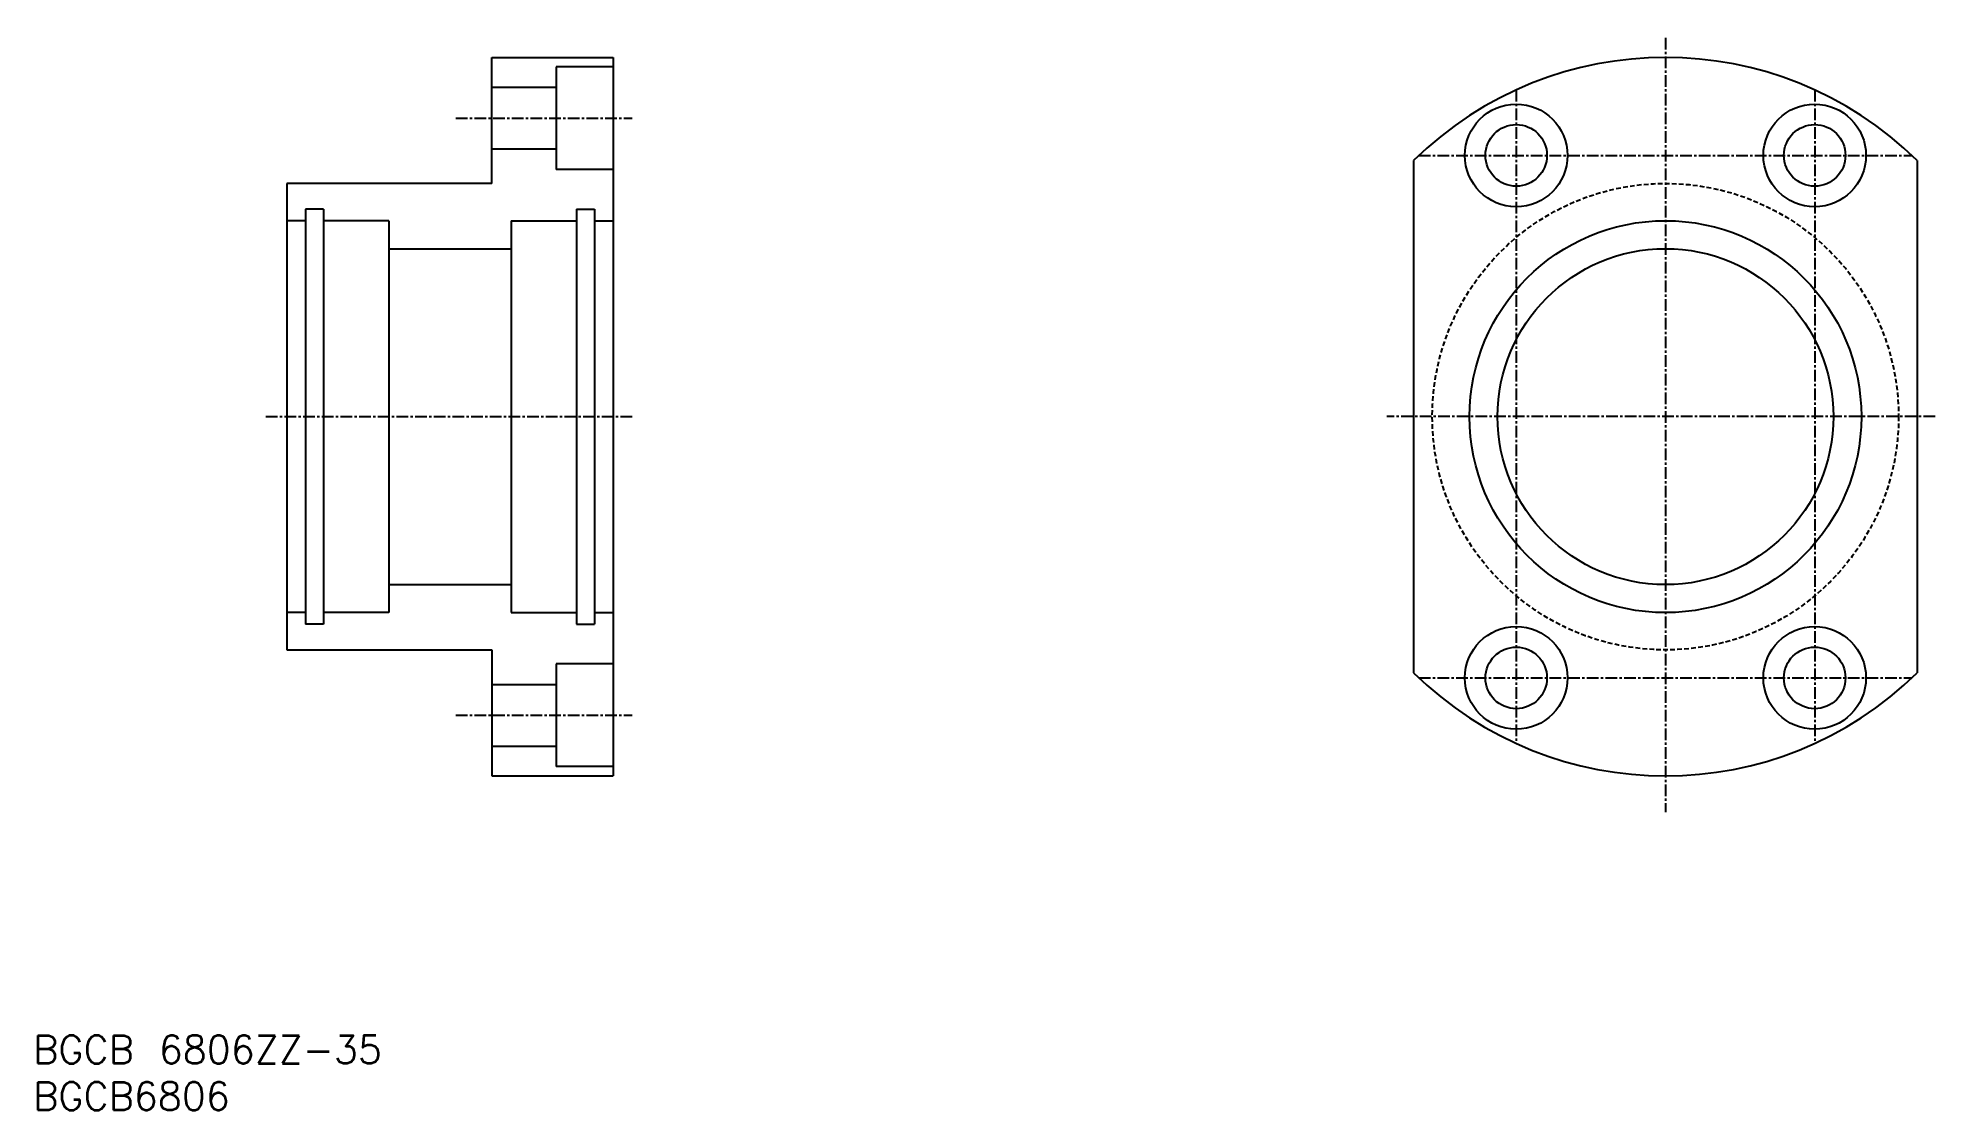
# Model space of a CAD drawing. Extents: x 45 to 249, y 37 to 152.
import ezdxf
from ezdxf.enums import TextEntityAlignment as Align

# ---------------------------------------------------------------- set-up
doc = ezdxf.new("R2010")
doc.units = 0
doc.linetypes.add('CENTER', pattern=[2, 1.25, -0.25, 0.25, -0.25])
doc.linetypes.add('DASHED', pattern=[0.75, 0.5, -0.25])
doc.layers.get('0').update_dxf_attribs({"linetype": 'CONTINUOUS'})
doc.layers.add('CENTER', color=1, linetype='CENTER')
doc.styles.get("Standard").update_dxf_attribs({"font": 'txt.shx', "bigfont": 'extfont.shx'})

msp = doc.modelspace()

# ---------------------------------------------------------------- linework, layer by layer
at = {"color": 7, "linetype": 'CONTINUOUS'}
for p, q in [((93.97, 150.11), (106.97, 150.11)), ((93.97, 136.61), (93.97, 150.11)), ((100.87, 149.11), (100.87, 138.11)), ((106.97, 149.11), (100.87, 149.11)), ((106.97, 150.11), (106.97, 73.11)), ((93.97, 146.91), (100.87, 146.91)), ((93.97, 140.31), (100.87, 140.31)), ((192.78, 139.05), (192.78, 84.16)), ((246.78, 139.05), (246.78, 84.16)), ((71.97, 136.61), (71.97, 86.61)), ((93.97, 136.61), (71.97, 136.61)), ((106.97, 138.11), (100.87, 138.11)), ((73.97, 132.61), (71.97, 132.61)), ((73.97, 133.86), (73.97, 89.36)), ((75.92, 133.86), (73.97, 133.86)), ((75.92, 133.86), (75.92, 89.36)), ((82.92, 132.61), (75.92, 132.61)), ((82.92, 132.61), (82.92, 90.61)), ((96.02, 132.61), (96.02, 90.61)), ((96.02, 132.61), (103.02, 132.61)), ((103.02, 133.86), (103.02, 89.36)), ((103.02, 133.86), (104.97, 133.86)), ((104.97, 133.86), (104.97, 89.36)), ((104.97, 132.61), (106.97, 132.61)), ((82.92, 129.61), (96.02, 129.61)), ((82.92, 93.61), (96.02, 93.61)), ((73.97, 90.61), (71.97, 90.61)), ((82.92, 90.61), (75.92, 90.61)), ((96.02, 90.61), (103.02, 90.61)), ((104.97, 90.61), (106.97, 90.61)), ((75.92, 89.36), (73.97, 89.36)), ((103.02, 89.36), (104.97, 89.36)), ((71.97, 86.61), (93.97, 86.61)), ((93.97, 86.61), (93.97, 73.11)), ((100.87, 85.11), (100.87, 74.11)), ((106.97, 85.11), (100.87, 85.11)), ((93.97, 82.91), (100.87, 82.91)), ((93.97, 76.31), (100.87, 76.31)), ((106.97, 74.11), (100.87, 74.11)), ((93.97, 73.11), (106.97, 73.11))]:
    msp.add_line(p, q, dxfattribs=at)
for centre, radius in [((203.78, 139.61), 5.5), ((235.78, 139.61), 5.5), ((203.78, 139.61), 3.3), ((235.78, 139.61), 3.3), ((219.78, 111.61), 21), ((219.78, 111.61), 18), ((203.78, 83.61), 5.5), ((235.78, 83.61), 5.5), ((203.78, 83.61), 3.3), ((235.78, 83.61), 3.3)]:
    msp.add_circle(centre, radius, dxfattribs=at)
at = {"color": 3, "linetype": 'DASHED'}
msp.add_circle((219.78, 111.61), 25, dxfattribs=at)
at = {"color": 7, "linetype": 'CONTINUOUS'}
for start, end in [(45.4687, 134.5313), (225.4687, 314.5313)]:
    msp.add_arc((219.78, 111.61), 38.5, start, end, dxfattribs=at)
at = {"layer": 'CENTER', "color": 1, "linetype": 'CENTER'}
for p, q in [((219.78, 152.2), (219.78, 69.22)), ((203.78, 146.62), (203.78, 76.59)), ((235.78, 146.62), (235.78, 76.59)), ((90.11, 143.61), (109, 143.61)), ((193.35, 139.61), (246.2, 139.61)), ((69.74, 111.61), (109.2, 111.61)), ((248.68, 111.61), (189.92, 111.61)), ((193.35, 83.61), (246.2, 83.61)), ((90.11, 79.61), (109, 79.61))]:
    msp.add_line(p, q, dxfattribs=at)

# ---------------------------------------------------------------- texts
at = {"color": 7, "linetype": 'CONTINUOUS'}
for s, p in [('BGCB 6806ZZ-35', (44.78, 43.8)), ('BGCB6806', (44.78, 38.8))]:
    msp.add_text(s, height=3, dxfattribs=at).set_placement(p, align=Align.MIDDLE_LEFT)

doc.saveas('drawing.dxf')
